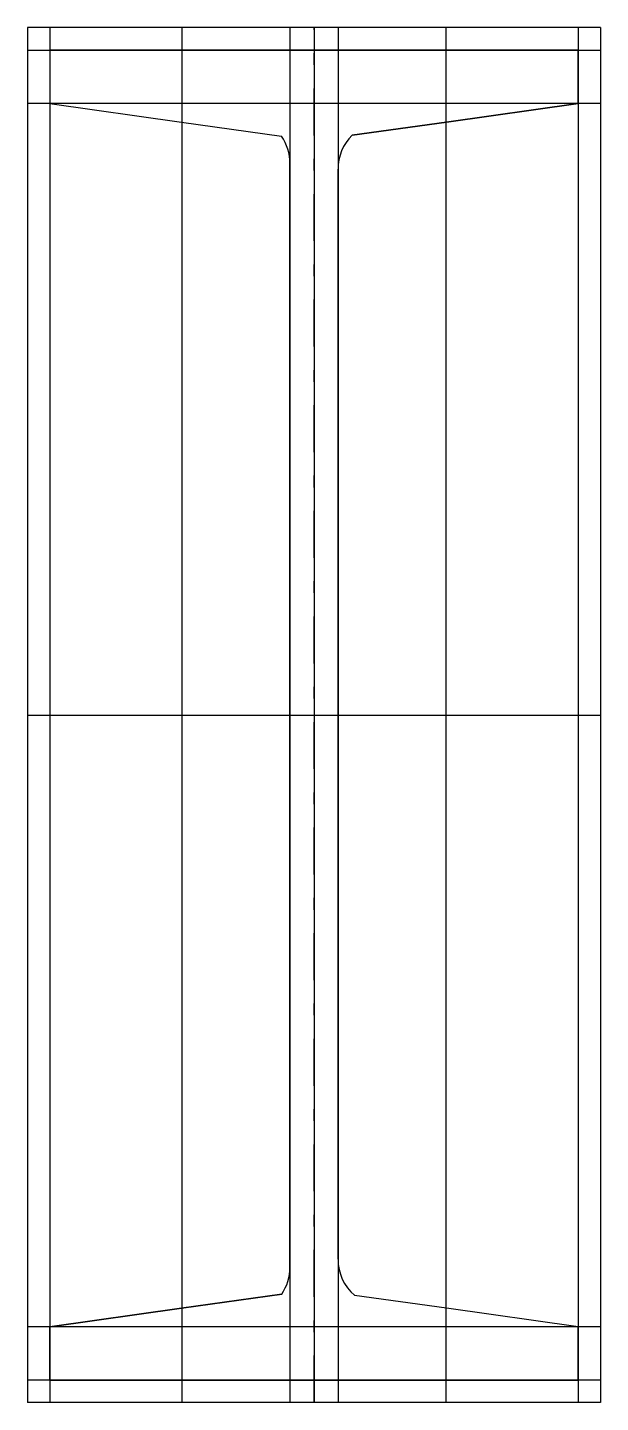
# Model space of a CAD drawing. Extents: x -78 to 78, y -145 to 227.
import ezdxf

# ---------------------------------------------------------------- set-up
doc = ezdxf.new("R2010")
doc.units = 0
doc.linetypes.add('CENTER', pattern=[28.575, 12.7, -6.35, 3.175, -6.35])
doc.layers.get('0').update_dxf_attribs({"linetype": 'CONTINUOUS'})

msp = doc.modelspace()

# ---------------------------------------------------------------- linework, layer by layer
at = {"linetype": 'CONTINUOUS'}
for p, q in [((-77.5, 226.77), (-77.5, -145.32)), ((77.5, 226.77), (-77.5, 226.77)), ((-71.5, 226.77), (-71.5, -145.32)), ((-35.75, 226.77), (-35.75, -145.32)), ((-6.5, 226.77), (-6.5, -145.32)), ((0, 226.77), (0, -145.32)), ((6.5, 226.77), (6.5, -145.32)), ((35.75, -145.32), (35.75, 226.77)), ((71.5, 226.77), (71.5, -145.32)), ((77.5, 226.77), (77.5, -145.32)), ((-77.5, 220.68), (77.5, 220.68)), ((71.5, 220.68), (-71.5, 220.68)), ((-71.5, 220.68), (-71.5, 206.17)), ((71.5, 220.68), (-71.5, 220.68)), ((-71.5, 220.68), (-71.5, 206.17)), ((71.5, 206.17), (71.5, 220.68)), ((71.5, 220.68), (71.5, 206.17)), ((77.5, 206.19), (-77.5, 206.19)), ((-71.5, 206.17), (-35.88, 201.18)), ((-71.5, 206.17), (-35.88, 201.18)), ((35.88, 201.18), (71.5, 206.17)), ((71.5, 206.17), (35.88, 201.18)), ((-35.88, 201.18), (-8.83, 197.39)), ((-35.88, 201.18), (-8.83, 197.39)), ((10.29, 197.6), (35.88, 201.18)), ((35.88, 201.18), (10.29, 197.6)), ((-6.5, 189.97), (-6.5, -108.72)), ((-6.5, -108.72), (-6.5, 189.97)), ((6.5, -106.55), (6.5, 188.42)), ((6.5, -106.55), (6.5, 188.42)), ((-77.5, 40.68), (77.5, 40.68)), ((-8.74, -116.02), (-35.88, -119.82)), ((-35.88, -119.82), (-8.74, -116.02)), ((35.88, -119.82), (10.93, -116.32)), ((35.88, -119.82), (10.93, -116.32)), ((-35.88, -119.82), (-71.5, -124.81)), ((-71.5, -124.81), (-35.88, -119.82)), ((71.5, -124.81), (35.88, -119.82)), ((71.5, -124.81), (35.88, -119.82)), ((77.5, -124.82), (-77.5, -124.82)), ((-71.5, -124.81), (-71.5, -139.32)), ((-71.5, -139.32), (-71.5, -124.81)), ((71.5, -139.32), (71.5, -124.81)), ((71.5, -139.32), (71.5, -124.81)), ((77.5, -139.32), (-77.5, -139.32)), ((-71.5, -139.32), (71.5, -139.32)), ((71.5, -139.32), (-71.5, -139.32)), ((77.5, -145.32), (-77.5, -145.32))]:
    msp.add_line(p, q, dxfattribs=at)
at = {"linetype": 'CENTER'}
for p, q in [((0, -145.32), (0, 226.77)), ((-77.5, 40.66), (77.5, 40.66))]:
    msp.add_line(p, q, dxfattribs=at)
at = {"linetype": 'CONTINUOUS'}
for centre, start, end in [((-19.5, 189.96), 0.0281, 34.8381), ((-19.5, 189.96), 0.0281, 34.8381), ((19.5, 188.43), 135.1099, 180.0232), ((19.5, 188.43), 135.1099, 180.0232), ((19.5, -106.54), 180.023, 228.7588), ((19.5, -106.54), 180.023, 228.7588), ((-19.5, -108.72), 325.8624, 0.0204), ((-19.5, -108.72), 325.8624, 0.0204)]:
    msp.add_arc(centre, 13, start, end, dxfattribs=at)

doc.saveas('drawing.dxf')
